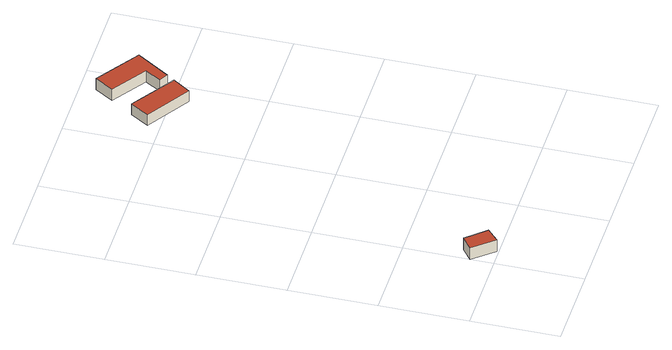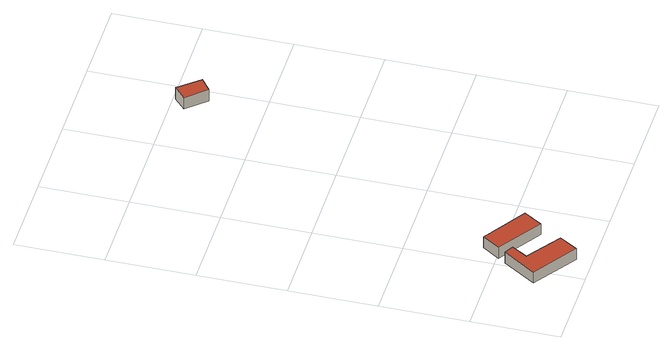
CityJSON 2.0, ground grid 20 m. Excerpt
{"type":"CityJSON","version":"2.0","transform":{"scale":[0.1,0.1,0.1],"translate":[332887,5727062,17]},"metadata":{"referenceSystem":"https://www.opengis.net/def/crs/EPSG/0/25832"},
"CityObjects":{
"building1":{"type":"Building","attributes":{"Geometrietyp2DReferenz":"3000","Gemeindeschluessel":"05170048","function":"31001_2723","roofType":"1000","measuredHeight":3.09},"address":[{"country":"Germany","locality":"Wesel","thoroughfareNumber":"39","thoroughfareName":"Auedamm"}],"geometry":[{"type":"Solid","lod":"2","boundaries":[[[[0,1,2,3]],[[4,5,1,0]],[[6,7,5,4]],[[3,2,7,6]],[[4,0,3,6]],[[1,5,7,2]]]],"semantics":{"surfaces":[{"type":"WallSurface"},{"type":"RoofSurface"},{"type":"GroundSurface"}],"values":[[0,0,0,0,1,2]]}}]},
"building2":{"type":"Building","attributes":{"Geometrietyp2DReferenz":"3000","Gemeindeschluessel":"05170048","function":"31001_2723","roofType":"1000","measuredHeight":2.91},"address":[{"country":"Germany","locality":"Wesel","thoroughfareNumber":"39","thoroughfareName":"Auedamm"}],"geometry":[{"type":"Solid","lod":"2","boundaries":[[[[8,9,10,11]],[[12,13,9,8]],[[14,15,13,12]],[[11,10,15,14]],[[12,8,11,14]],[[9,13,15,10]]]],"semantics":{"surfaces":[{"type":"WallSurface"},{"type":"RoofSurface"},{"type":"GroundSurface"}],"values":[[0,0,0,0,1,2]]}}]},
"building3":{"type":"Building","attributes":{"Geometrietyp2DReferenz":"3000","Gemeindeschluessel":"05170048","function":"31001_2723","roofType":"1000","measuredHeight":2.94},"address":[{"country":"Germany","locality":"Wesel","thoroughfareNumber":"39","thoroughfareName":"Auedamm"}],"geometry":[{"type":"Solid","lod":"2","boundaries":[[[[16,17,18,19]],[[20,21,17,16]],[[22,23,21,20]],[[24,25,23,22]],[[26,27,25,24]],[[19,18,27,26]],[[24,22,20,16,19,26]],[[17,21,23,25,27,18]]]],"semantics":{"surfaces":[{"type":"WallSurface"},{"type":"RoofSurface"},{"type":"GroundSurface"}],"values":[[0,0,0,0,0,0,1,2]]}}]}
},
"vertices":[
[42,5,33],[42,5,2],[70,31,2],[70,31,33],[1,53,33],[1,53,2],[30,75,33],[30,75,2],
[355,764,33],[355,764,4],[382,804,4],[382,804,33],[255,829,33],[255,829,4],[282,871,33],[282,871,4],
[393,822,34],[393,822,4],[443,898,4],[443,898,34],[373,833,34],[373,833,4],[395,869,34],[395,869,4],[317,923,34],[317,923,4],[343,965,34],[343,965,4]
]}
